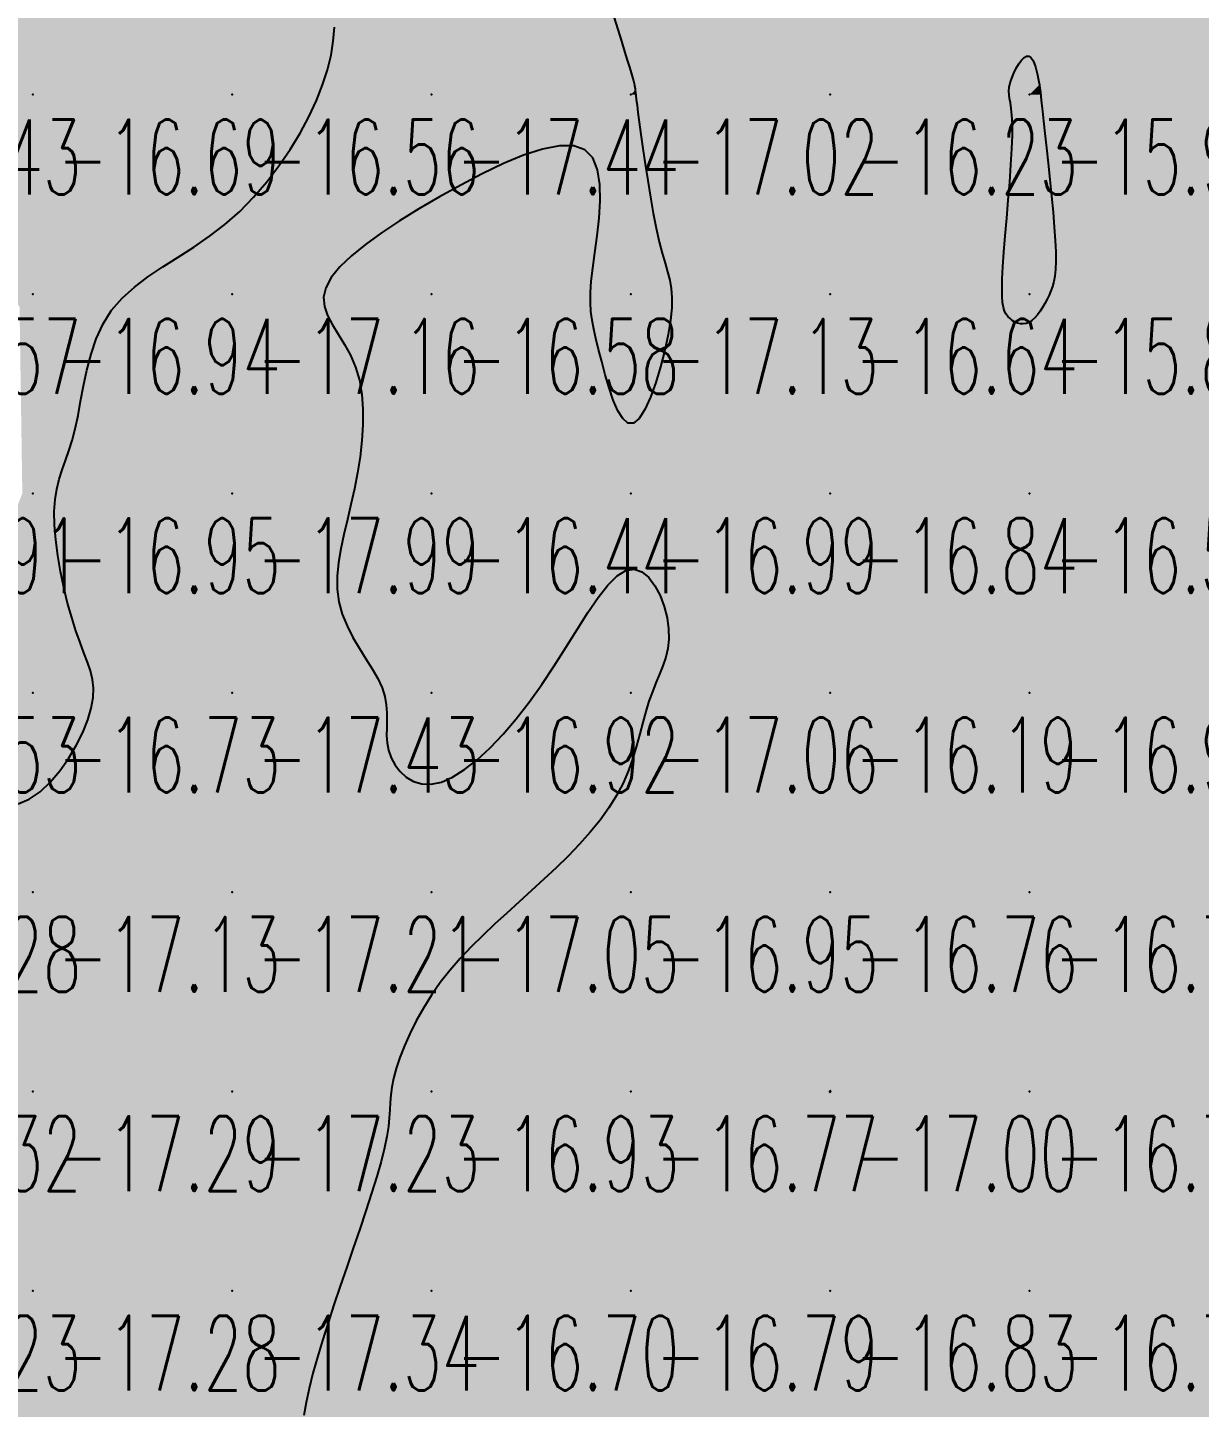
# Model space of a CAD drawing. Header units: millimetres. Extents: x 88261 to 90953, y 390274 to 392322.
# Drawn here: x 89400 to 89458.8, y 391521.4 to 391590.6 of the extents above; entities that cross this region are included whole.
import ezdxf
from ezdxf.enums import TextEntityAlignment as Align

# ---------------------------------------------------------------- set-up
doc = ezdxf.new("R2010")
doc.units = ezdxf.units.MM
doc.header["$LTSCALE"] = 25
for name, color, linetype in [('CN_03_00', 7, 'Continuous'), ('COTEAlt', 7, 'Continuous'), ('TN_COLORIAGE', 7, 'Continuous')]:
    doc.layers.add(name, color=color, linetype=linetype)
doc.styles.add('Simplex 1.0', font='Simplex.shx', dxfattribs={"width": 0.99, "height": 2.5})
doc.styles.get("Standard").update_dxf_attribs({"font": 'times.ttf'})

# ---------------------------------------------------------------- blocks, each defined once
blk = doc.blocks.new('COTE')
at = {"color": 0}
blk.add_point((0, 0), dxfattribs=at)
at = {"layer": 'COTEAlt'}
blk.add_attdef('ALT', text='', height=3.75, dxfattribs=at).set_placement((1.25, -1.25), align=Align.TOP_LEFT)

msp = doc.modelspace()

# ---------------------------------------------------------------- linework, layer by layer
at = {"layer": 'CN_03_00', "elevation": -17, "flags": 128}
for points in [[(89429.387, 391591.136), (89429.588, 391590.501), (89429.772, 391589.915), (89429.935, 391589.398), (89430.07, 391588.965), (89430.178, 391588.611), (89430.264, 391588.327), (89430.329, 391588.102), (89430.377, 391587.928), (89430.412, 391587.794), (89430.435, 391587.691), (89430.451, 391587.608), (89430.462, 391587.535), (89430.472, 391587.456), (89430.484, 391587.352), (89430.5, 391587.206), (89430.523, 391587.001), (89430.557, 391586.719), (89430.605, 391586.342), (89430.669, 391585.853), (89430.752, 391585.242), (89430.852, 391584.531), (89430.967, 391583.75), (89431.095, 391582.93), (89431.232, 391582.101), (89431.376, 391581.292), (89431.524, 391580.535), (89431.675, 391579.859), (89431.825, 391579.285), (89431.967, 391578.794), (89432.093, 391578.355), (89432.198, 391577.94), (89432.272, 391577.52), (89432.308, 391577.065), (89432.3, 391576.546), (89432.239, 391575.934), (89432.121, 391575.212), (89431.953, 391574.416), (89431.742, 391573.594), (89431.499, 391572.792), (89431.232, 391572.06), (89430.951, 391571.444), (89430.663, 391570.994), (89430.379, 391570.756), (89430.105, 391570.763), (89429.845, 391570.988), (89429.599, 391571.386), (89429.369, 391571.915), (89429.156, 391572.53), (89428.961, 391573.189), (89428.786, 391573.848), (89428.63, 391574.463), (89428.496, 391575.003), (89428.386, 391575.482), (89428.302, 391575.926), (89428.245, 391576.361), (89428.217, 391576.814), (89428.222, 391577.31), (89428.26, 391577.875), (89428.333, 391578.536), (89428.44, 391579.306), (89428.557, 391580.156), (89428.657, 391581.04), (89428.712, 391581.916), (89428.697, 391582.74), (89428.582, 391583.47), (89428.341, 391584.063), (89427.947, 391584.474), (89427.381, 391584.673), (89426.661, 391584.675), (89425.816, 391584.508), (89424.871, 391584.2), (89423.855, 391583.779), (89422.795, 391583.272), (89421.718, 391582.706), (89420.651, 391582.111), (89419.62, 391581.508), (89418.645, 391580.907), (89417.743, 391580.312), (89416.931, 391579.725), (89416.227, 391579.153), (89415.649, 391578.598), (89415.214, 391578.064), (89414.94, 391577.556), (89414.837, 391577.075), (89414.88, 391576.613), (89415.038, 391576.157), (89415.28, 391575.696), (89415.572, 391575.219), (89415.885, 391574.713), (89416.185, 391574.169), (89416.442, 391573.573), (89416.629, 391572.919), (89416.747, 391572.212), (89416.803, 391571.464), (89416.803, 391570.684), (89416.755, 391569.884), (89416.664, 391569.073), (89416.538, 391568.262), (89416.384, 391567.462), (89416.208, 391566.68), (89416.026, 391565.92), (89415.851, 391565.18), (89415.697, 391564.461), (89415.581, 391563.763), (89415.516, 391563.086), (89415.517, 391562.43), (89415.598, 391561.794), (89415.769, 391561.18), (89416.013, 391560.586), (89416.308, 391560.015), (89416.632, 391559.465), (89416.961, 391558.937), (89417.275, 391558.432), (89417.551, 391557.949), (89417.766, 391557.49), (89417.905, 391557.053), (89417.979, 391556.637), (89418.008, 391556.236), (89418.008, 391555.849), (89417.999, 391555.47), (89417.998, 391555.096), (89418.025, 391554.724), (89418.096, 391554.35), (89418.227, 391553.974), (89418.42, 391553.611), (89418.672, 391553.28), (89418.981, 391552.999), (89419.345, 391552.788), (89419.762, 391552.664), (89420.23, 391552.647), (89420.746, 391552.755), (89421.308, 391553.001), (89421.907, 391553.379), (89422.535, 391553.874), (89423.183, 391554.474), (89423.842, 391555.165), (89424.502, 391555.935), (89425.154, 391556.771), (89425.79, 391557.658), (89426.403, 391558.582), (89426.99, 391559.512), (89427.552, 391560.415), (89428.089, 391561.258), (89428.602, 391562.009), (89429.091, 391562.634), (89429.556, 391563.1), (89429.996, 391563.373), (89430.412, 391563.434), (89430.798, 391563.303), (89431.148, 391563.017), (89431.456, 391562.608), (89431.716, 391562.112), (89431.921, 391561.563), (89432.066, 391560.995), (89432.144, 391560.443), (89432.152, 391559.932), (89432.099, 391559.461), (89431.997, 391559.016), (89431.857, 391558.588), (89431.69, 391558.165), (89431.509, 391557.735), (89431.326, 391557.288), (89431.15, 391556.811), (89430.992, 391556.298), (89430.842, 391555.75), (89430.692, 391555.174), (89430.529, 391554.576), (89430.342, 391553.962), (89430.122, 391553.337), (89429.856, 391552.708), (89429.534, 391552.08), (89429.148, 391551.459), (89428.703, 391550.845), (89428.208, 391550.238), (89427.671, 391549.639), (89427.099, 391549.047), (89426.503, 391548.462), (89425.888, 391547.884), (89425.265, 391547.314), (89424.641, 391546.749), (89424.021, 391546.188), (89423.41, 391545.627), (89422.815, 391545.062), (89422.239, 391544.49), (89421.689, 391543.907), (89421.169, 391543.31), (89420.684, 391542.695), (89420.24, 391542.062), (89419.838, 391541.417), (89419.478, 391540.771), (89419.161, 391540.135), (89418.889, 391539.519), (89418.663, 391538.933), (89418.482, 391538.388), (89418.348, 391537.894), (89418.26, 391537.456), (89418.207, 391537.059), (89418.176, 391536.683), (89418.153, 391536.307), (89418.126, 391535.912), (89418.082, 391535.476), (89418.008, 391534.979), (89417.89, 391534.401), (89417.72, 391533.728), (89417.502, 391532.969), (89417.244, 391532.139), (89416.956, 391531.254), (89416.646, 391530.328), (89416.322, 391529.378), (89415.993, 391528.419), (89415.668, 391527.465), (89415.354, 391526.53), (89415.056, 391525.622), (89414.778, 391524.744), (89414.525, 391523.901), (89414.3, 391523.098), (89414.108, 391522.341), (89413.953, 391521.632), (89413.839, 391520.979)], [(89399.513, 391551.659), (89400.069, 391551.902), (89400.609, 391552.274), (89401.123, 391552.754), (89401.603, 391553.317), (89402.04, 391553.937), (89402.424, 391554.588), (89402.748, 391555.244), (89403.003, 391555.88), (89403.179, 391556.469), (89403.272, 391556.994), (89403.289, 391557.467), (89403.24, 391557.907), (89403.138, 391558.337), (89402.992, 391558.774), (89402.814, 391559.24), (89402.615, 391559.755), (89402.406, 391560.339), (89402.197, 391561.005), (89401.995, 391561.738), (89401.807, 391562.516), (89401.641, 391563.318), (89401.503, 391564.122), (89401.399, 391564.905), (89401.338, 391565.647), (89401.324, 391566.324), (89401.363, 391566.923), (89401.448, 391567.457), (89401.569, 391567.947), (89401.716, 391568.414), (89401.879, 391568.88), (89402.05, 391569.365), (89402.219, 391569.891), (89402.375, 391570.478), (89402.514, 391571.141), (89402.646, 391571.867), (89402.789, 391572.635), (89402.957, 391573.426), (89403.166, 391574.22), (89403.433, 391574.998), (89403.772, 391575.738), (89404.2, 391576.421), (89404.727, 391577.034), (89405.341, 391577.589), (89406.025, 391578.104), (89406.761, 391578.598), (89407.532, 391579.088), (89408.321, 391579.594), (89409.111, 391580.135), (89409.883, 391580.727), (89410.624, 391581.386), (89411.325, 391582.103), (89411.984, 391582.866), (89412.595, 391583.663), (89413.154, 391584.482), (89413.658, 391585.31), (89414.1, 391586.135), (89414.478, 391586.944), (89414.787, 391587.728), (89415.029, 391588.486), (89415.206, 391589.22), (89415.32, 391589.93), (89415.373, 391590.619)]]:
    msp.add_lwpolyline(points, dxfattribs=at)
at = {"layer": 'CN_03_00', "flags": 128}
for points, elevation in [([(89451.133, 391576.979), (89451.023, 391576.769), (89450.905, 391576.565), (89450.78, 391576.372), (89450.648, 391576.196), (89450.511, 391576.041), (89450.37, 391575.914), (89450.226, 391575.818), (89450.079, 391575.76), (89449.932, 391575.735), (89449.788, 391575.741), (89449.647, 391575.774), (89449.513, 391575.831), (89449.386, 391575.909), (89449.27, 391576.004), (89449.166, 391576.112), (89449.076, 391576.233), (89449.001, 391576.38), (89448.942, 391576.566), (89448.9, 391576.806), (89448.875, 391577.116), (89448.869, 391577.51), (89448.881, 391578.002), (89448.914, 391578.608), (89448.966, 391579.334), (89449.032, 391580.155), (89449.107, 391581.038), (89449.184, 391581.948), (89449.256, 391582.854), (89449.319, 391583.72), (89449.365, 391584.515), (89449.389, 391585.204), (89449.387, 391585.763), (89449.364, 391586.205), (89449.328, 391586.551), (89449.287, 391586.823), (89449.249, 391587.044), (89449.222, 391587.233), (89449.213, 391587.414), (89449.232, 391587.608), (89449.283, 391587.831), (89449.363, 391588.074), (89449.465, 391588.323), (89449.584, 391588.564), (89449.713, 391588.784), (89449.847, 391588.968), (89449.98, 391589.102), (89450.105, 391589.171), (89450.218, 391589.167), (89450.319, 391589.098), (89450.407, 391588.977), (89450.483, 391588.817), (89450.549, 391588.632), (89450.605, 391588.433), (89450.652, 391588.235), (89450.69, 391588.051), (89450.72, 391587.889), (89450.745, 391587.734), (89450.768, 391587.568), (89450.792, 391587.373), (89450.819, 391587.128), (89450.852, 391586.816), (89450.895, 391586.418), (89450.95, 391585.914), (89451.019, 391585.294), (89451.099, 391584.579), (89451.184, 391583.798), (89451.27, 391582.979), (89451.354, 391582.153), (89451.429, 391581.349), (89451.491, 391580.595), (89451.536, 391579.92), (89451.56, 391579.347), (89451.563, 391578.869), (89451.547, 391578.471), (89451.514, 391578.139), (89451.465, 391577.859), (89451.4, 391577.617), (89451.323, 391577.398), (89451.233, 391577.189), (89451.133, 391576.979)], -16), ([(89440.273, 391537.241), (89440.274, 391537.245), (89440.274, 391537.248), (89440.274, 391537.252), (89440.274, 391537.255), (89440.273, 391537.258), (89440.272, 391537.26), (89440.271, 391537.262), (89440.269, 391537.264), (89440.267, 391537.265), (89440.264, 391537.266), (89440.261, 391537.266), (89440.258, 391537.267), (89440.255, 391537.266), (89440.252, 391537.265), (89440.248, 391537.264), (89440.245, 391537.262), (89440.241, 391537.26), (89440.237, 391537.257), (89440.234, 391537.254), (89440.231, 391537.25), (89440.228, 391537.247), (89440.225, 391537.243), (89440.223, 391537.239), (89440.221, 391537.235), (89440.22, 391537.231), (89440.219, 391537.227), (89440.218, 391537.223), (89440.218, 391537.219), (89440.219, 391537.216), (89440.22, 391537.213), (89440.221, 391537.21), (89440.224, 391537.208), (89440.226, 391537.205), (89440.229, 391537.204), (89440.233, 391537.203), (89440.236, 391537.202), (89440.24, 391537.203), (89440.244, 391537.204), (89440.248, 391537.205), (89440.251, 391537.208), (89440.255, 391537.211), (89440.258, 391537.215), (89440.262, 391537.219), (89440.264, 391537.223), (89440.267, 391537.228), (89440.269, 391537.232), (89440.271, 391537.237), (89440.273, 391537.241)], -17)]:
    msp.add_lwpolyline(points, close=True, dxfattribs=dict(at, elevation=elevation))
at = {"layer": 'TN_COLORIAGE', "color": 183}
for points in [[(89396.01, 391587.239, -16.351), (89394.21, 391591.201, -16.351), (89400.249, 391587.239, -16.351), (89400.249, 391597.239, -16.351)], [(89400.249, 391597.239, -16.868), (89400.249, 391587.239, -16.868), (89410.249, 391597.239, -16.868)], [(89400.249, 391587.239, -16.868), (89410.249, 391587.239, -16.868), (89410.249, 391597.239, -16.868)], [(89412.952, 391597.239, -16.564), (89415.745, 391592.736, -16.564), (89410.249, 391597.239, -16.564), (89410.249, 391587.239, -16.564)], [(89430.249, 391588.447, -16.88), (89428.115, 391595.106, -16.88), (89430.249, 391597.239, -16.88)], [(89430.249, 391588.447, -16.361), (89430.5, 391587.49, -16.361), (89430.249, 391597.239, -16.361), (89440.249, 391597.239, -16.361)], [(89430.5, 391587.49, -16.233), (89430.459, 391587.239, -16.233), (89440.249, 391597.239, -16.233), (89440.249, 391587.239, -16.233)], [(89440.249, 391597.239, -16.098), (89440.249, 391587.239, -16.098), (89450.249, 391597.239, -16.098)], [(89440.249, 391587.239, -16), (89448.862, 391587.239, -16), (89450.249, 391597.239, -16), (89450.249, 391590.006, -16)], [(89460.249, 391597.239, -16), (89450.775, 391587.766, -16), (89450.249, 391597.239, -16), (89450.249, 391590.006, -16)], [(89460.249, 391597.239, -16), (89450.775, 391587.766, -16), (89460.249, 391587.239, -16), (89450.789, 391587.239, -16)], [(89415.745, 391592.736, -16.564), (89415.218, 391587.239, -16.564), (89410.249, 391587.239, -16.564)], [(89396.01, 391587.239, -16.687), (89396.699, 391583.69, -16.687), (89400.249, 391587.239, -16.687)], [(89399.225, 391577.239, -16.687), (89396.699, 391583.69, -16.687), (89400.249, 391577.239, -16.687), (89400.249, 391587.239, -16.687)], [(89400.249, 391587.239, -16.564), (89400.249, 391577.239, -16.564), (89410.249, 391587.239, -16.564)], [(89403.086, 391577.239, -16.564), (89410.249, 391579.971, -16.564), (89400.249, 391577.239, -16.564), (89410.249, 391587.239, -16.564)], [(89410.249, 391579.971, -16.564), (89415.218, 391587.239, -16.564), (89410.249, 391587.239, -16.564)], [(89430.459, 391587.239, -16.233), (89431.679, 391578.669, -16.233), (89440.249, 391587.239, -16.233)], [(89432.877, 391577.239, -16.233), (89431.679, 391578.669, -16.233), (89440.249, 391577.239, -16.233), (89440.249, 391587.239, -16.233)], [(89440.249, 391577.239, -16), (89449.695, 391586.686, -16), (89440.249, 391587.239, -16), (89448.862, 391587.239, -16)], [(89451.77, 391578.761, -16.658), (89450.789, 391587.239, -16.658), (89460.249, 391587.239, -16.658)], [(89460.249, 391577.239, -16), (89451.345, 391577.239, -16), (89460.249, 391587.239, -16), (89451.77, 391578.761, -16)], [(89429.875, 391586.866, -16.576), (89420.249, 391582.14, -16.576), (89420.249, 391577.239, -16.576)], [(89429.875, 391586.866, -16.576), (89427.931, 391577.239, -16.576), (89420.249, 391577.239, -16.576)], [(89448.693, 391577.239, -16.641), (89449.695, 391586.686, -16.641), (89440.249, 391577.239, -16.641)], [(89413.036, 391577.239, -16.576), (89420.249, 391582.14, -16.576), (89420.249, 391577.239, -16.576)], [(89399.225, 391577.239, -16.935), (89399.581, 391576.572, -16.935), (89400.249, 391577.239, -16.935)], [(89399.721, 391567.239, -16.935), (89399.581, 391576.572, -16.935), (89400.249, 391567.239, -16.935), (89400.249, 391577.239, -16.935)], [(89402.607, 391569.598, -16.935), (89403.086, 391577.239, -16.935), (89400.249, 391567.239, -16.935), (89400.249, 391577.239, -16.935)], [(89413.036, 391577.239, -16.576), (89417.249, 391574.24, -16.576), (89420.249, 391577.239, -16.576)], [(89417.249, 391574.24, -16.436), (89416.618, 391567.239, -16.436), (89420.249, 391577.239, -16.436), (89420.249, 391567.239, -16.436)], [(89427.931, 391577.239, -16.436), (89428.4, 391575.391, -16.436), (89420.249, 391577.239, -16.436), (89420.249, 391567.239, -16.436)], [(89430.249, 391567.239, -16.641), (89440.249, 391567.239, -16.641), (89440.249, 391577.239, -16.641)], [(89430.249, 391567.976, -16.641), (89432.877, 391577.239, -16.641), (89430.249, 391567.239, -16.641), (89440.249, 391577.239, -16.641)], [(89440.249, 391567.239, -16), (89449.013, 391576.004, -16), (89440.249, 391577.239, -16), (89448.693, 391577.239, -16)], [(89460.249, 391577.239, -16), (89451.345, 391577.239, -16), (89450.249, 391567.239, -16), (89450.249, 391575.417, -16)], [(89450.249, 391567.239, -16.96), (89460.249, 391567.239, -16.96), (89460.249, 391577.239, -16.96)], [(89440.249, 391567.239, -16), (89449.013, 391576.004, -16), (89450.249, 391567.239, -16), (89450.249, 391575.417, -16)], [(89430.249, 391567.976, -16.436), (89428.4, 391575.391, -16.436), (89430.249, 391567.239, -16.436), (89420.249, 391567.239, -16.436)], [(89402.607, 391569.598, -16.949), (89400.735, 391567.239, -16.949), (89400.249, 391567.239, -16.949)], [(89399.378, 391566.368, -16.729), (89396.865, 391557.239, -16.729), (89400.249, 391567.239, -16.729), (89400.249, 391557.239, -16.729)], [(89399.378, 391566.368, -16.949), (89399.721, 391567.239, -16.949), (89400.249, 391567.239, -16.949)], [(89400.735, 391567.239, -16.729), (89402.398, 391559.389, -16.729), (89400.249, 391567.239, -16.729), (89400.249, 391557.239, -16.729)], [(89414.581, 391561.572, -16.436), (89416.618, 391567.239, -16.436), (89420.249, 391567.239, -16.436)], [(89418.649, 391557.239, -16.436), (89414.581, 391561.572, -16.436), (89420.249, 391557.239, -16.436), (89420.249, 391567.239, -16.436)], [(89420.249, 391567.239, -16.99), (89420.249, 391557.239, -16.99), (89430.249, 391567.239, -16.99)], [(89430.249, 391565.773, -16.918), (89426.061, 391557.239, -16.918), (89430.249, 391567.239, -16.918), (89420.249, 391557.239, -16.918)], [(89430.249, 391565.773, -16.838), (89432.921, 391559.911, -16.838), (89430.249, 391567.239, -16.838), (89440.249, 391567.239, -16.838)], [(89432.921, 391559.911, -16.194), (89430.933, 391557.239, -16.194), (89440.249, 391567.239, -16.194), (89440.249, 391557.239, -16.194)], [(89440.249, 391567.239, -16.53), (89440.249, 391557.239, -16.53), (89450.249, 391567.239, -16.53)], [(89440.249, 391557.239, -16.53), (89450.249, 391557.239, -16.53), (89450.249, 391567.239, -16.53)], [(89450.249, 391557.239, -16.975), (89460.249, 391557.239, -16.975), (89460.249, 391567.239, -16.975)], [(89450.249, 391567.239, -16.975), (89450.249, 391557.239, -16.975), (89460.249, 391567.239, -16.975)], [(89404.107, 391557.239, -16.729), (89402.398, 391559.389, -16.729), (89400.249, 391557.239, -16.729)], [(89395.31, 391552.301, -16.729), (89396.865, 391557.239, -16.729), (89400.249, 391557.239, -16.729)], [(89400.249, 391550.469, -16.729), (89395.31, 391552.301, -16.729), (89400.249, 391557.239, -16.729)], [(89400.249, 391550.469, -16.729), (89404.107, 391557.239, -16.729), (89400.249, 391557.239, -16.729)], [(89417.419, 391554.41, -16.918), (89418.649, 391557.239, -16.918), (89420.249, 391557.239, -16.918)], [(89420.249, 391551.219, -16.918), (89417.419, 391554.41, -16.918), (89420.249, 391557.239, -16.918)], [(89420.249, 391551.219, -16.918), (89426.061, 391557.239, -16.918), (89420.249, 391557.239, -16.918)], [(89430.249, 391547.239, -16.194), (89440.249, 391547.239, -16.194), (89440.249, 391557.239, -16.194)], [(89430.249, 391552, -16.194), (89430.933, 391557.239, -16.194), (89430.249, 391547.239, -16.194), (89440.249, 391557.239, -16.194)], [(89440.249, 391547.239, -16.953), (89450.249, 391547.239, -16.953), (89450.249, 391557.239, -16.953)], [(89440.249, 391557.239, -16.953), (89440.249, 391547.239, -16.953), (89450.249, 391557.239, -16.953)], [(89450.249, 391547.239, -16.724), (89460.249, 391547.239, -16.724), (89460.249, 391557.239, -16.724)], [(89450.249, 391557.239, -16.724), (89450.249, 391547.239, -16.724), (89460.249, 391557.239, -16.724)], [(89425.273, 391547.239, -16.946), (89430.249, 391552, -16.946), (89430.249, 391547.239, -16.946)], [(89425.273, 391547.239, -16.928), (89420.249, 391542.924, -16.928), (89430.249, 391547.239, -16.928), (89420.249, 391537.239, -16.928)], [(89420.249, 391537.239, -16.946), (89430.249, 391537.239, -16.946), (89430.249, 391547.239, -16.946)], [(89430.249, 391547.239, -16.764), (89430.249, 391537.239, -16.764), (89440.249, 391547.239, -16.764)], [(89440.218, 391537.239, -16.764), (89440.249, 391537.269, -16.764), (89430.249, 391537.239, -16.764), (89440.249, 391547.239, -16.764)], [(89440.249, 391537.269, -16.733), (89440.275, 391537.266, -16.733), (89440.249, 391547.239, -16.733), (89450.249, 391547.239, -16.733)], [(89440.276, 391537.239, -16.733), (89440.275, 391537.266, -16.733), (89450.249, 391537.239, -16.733), (89450.249, 391547.239, -16.733)], [(89450.249, 391547.239, -16.547), (89450.249, 391537.239, -16.547), (89460.249, 391547.239, -16.547)], [(89450.249, 391537.239, -16.547), (89460.249, 391537.239, -16.547), (89460.249, 391547.239, -16.547)], [(89420.249, 391542.924, -16.928), (89417.837, 391537.239, -16.928), (89420.249, 391537.239, -16.928)], [(89418.492, 391535.482, -16.701), (89415.539, 391527.239, -16.701), (89420.249, 391537.239, -16.701), (89420.249, 391527.239, -16.701)], [(89417.837, 391537.239, -16.928), (89418.492, 391535.482, -16.928), (89420.249, 391537.239, -16.928)], [(89420.249, 391537.239, -16.768), (89420.249, 391527.239, -16.768), (89430.249, 391537.239, -16.768)], [(89420.249, 391527.239, -16.768), (89430.249, 391527.239, -16.768), (89430.249, 391537.239, -16.768)], [(89440.215, 391537.206, -16.768), (89440.218, 391537.239, -16.768), (89430.249, 391527.239, -16.768), (89430.249, 391537.239, -16.768)], [(89440.249, 391537.197, -16.788), (89440.215, 391537.206, -16.788), (89440.249, 391527.239, -16.788), (89430.249, 391527.239, -16.788)], [(89440.249, 391537.197, -16.737), (89440.276, 391537.239, -16.737), (89440.249, 391527.239, -16.737), (89450.249, 391537.239, -16.737)], [(89440.249, 391527.239, -16.737), (89450.249, 391527.239, -16.737), (89450.249, 391537.239, -16.737)], [(89450.249, 391537.239, -16.424), (89450.249, 391527.239, -16.424), (89460.249, 391537.239, -16.424)], [(89450.249, 391527.239, -16.424), (89460.249, 391527.239, -16.424), (89460.249, 391537.239, -16.424)], [(89414.064, 391517.239, -16.701), (89413.358, 391520.348, -16.701), (89420.249, 391517.239, -16.701), (89420.249, 391527.239, -16.701)], [(89413.358, 391520.348, -16.701), (89415.539, 391527.239, -16.701), (89420.249, 391527.239, -16.701)], [(89430.249, 391520.016, -16.782), (89427.535, 391517.239, -16.782), (89430.249, 391527.239, -16.782), (89420.249, 391517.239, -16.782)], [(89420.249, 391527.239, -16.788), (89420.249, 391517.239, -16.788), (89430.249, 391527.239, -16.788)], [(89433.545, 391520.536, -16.788), (89430.249, 391520.016, -16.788), (89440.249, 391527.239, -16.788), (89430.249, 391527.239, -16.788)], [(89440.249, 391517.759, -16.835), (89433.545, 391520.536, -16.835), (89440.249, 391527.239, -16.835)], [(89440.249, 391517.759, -16.788), (89440.659, 391517.649, -16.788), (89440.249, 391527.239, -16.788), (89450.249, 391527.239, -16.788)], [(89440.659, 391517.649, -16.633), (89440.49, 391517.239, -16.633), (89450.249, 391527.239, -16.633), (89450.249, 391517.239, -16.633)], [(89457.675, 391517.239, -16.533), (89460.249, 391519.38, -16.533), (89450.249, 391517.239, -16.533), (89460.249, 391527.239, -16.533)], [(89450.249, 391527.239, -16.533), (89450.249, 391517.239, -16.533), (89460.249, 391527.239, -16.533)]]:
    msp.add_solid(points, dxfattribs=at)
at = {"layer": 'TN_COLORIAGE', "color": 193}
for points in [[(89420.249, 391587.239, -17), (89415.218, 391587.239, -17), (89420.249, 391597.239, -17), (89415.745, 391592.736, -17)], [(89420.249, 391587.239, -17), (89428.115, 391595.106, -17), (89420.249, 391597.239, -17), (89427.738, 391597.239, -17)], [(89420.249, 391587.239, -17), (89428.115, 391595.106, -17), (89430.249, 391587.239, -17), (89430.249, 391588.447, -17)], [(89430.5, 391587.49, -17.016), (89430.249, 391588.447, -17.016), (89430.249, 391587.239, -17.016)], [(89420.249, 391587.239, -17), (89415.218, 391587.239, -17), (89410.249, 391577.239, -17), (89410.249, 391579.971, -17)], [(89420.249, 391587.239, -17), (89420.249, 391582.14, -17), (89410.249, 391577.239, -17), (89413.036, 391577.239, -17)], [(89420.249, 391587.239, -17), (89420.249, 391582.14, -17), (89430.249, 391587.239, -17), (89429.875, 391586.866, -17)], [(89430.249, 391577.239, -17), (89427.931, 391577.239, -17), (89430.249, 391587.239, -17), (89429.875, 391586.866, -17)], [(89430.459, 391587.239, -17.016), (89430.5, 391587.49, -17.016), (89430.249, 391587.239, -17.016)], [(89430.249, 391577.239, -17), (89431.679, 391578.669, -17), (89430.249, 391587.239, -17), (89430.459, 391587.239, -17)], [(89410.249, 391579.971, -17.164), (89403.086, 391577.239, -17.164), (89410.249, 391577.239, -17.164)], [(89431.679, 391578.669, -17.128), (89432.877, 391577.239, -17.128), (89430.249, 391577.239, -17.128)], [(89410.249, 391567.239, -17), (89400.735, 391567.239, -17), (89410.249, 391577.239, -17), (89402.607, 391569.598, -17)], [(89403.086, 391577.239, -17.164), (89402.607, 391569.598, -17.164), (89410.249, 391577.239, -17.164)], [(89410.249, 391567.239, -17), (89417.249, 391574.24, -17), (89410.249, 391577.239, -17), (89413.036, 391577.239, -17)], [(89428.4, 391575.391, -17.128), (89427.931, 391577.239, -17.128), (89430.249, 391577.239, -17.128)], [(89428.4, 391575.391, -17.128), (89430.249, 391567.976, -17.128), (89430.249, 391577.239, -17.128)], [(89432.877, 391577.239, -17.128), (89430.249, 391567.976, -17.128), (89430.249, 391577.239, -17.128)], [(89416.618, 391567.239, -17.989), (89417.249, 391574.24, -17.989), (89410.249, 391567.239, -17.989)], [(89402.398, 391559.389, -17.989), (89400.735, 391567.239, -17.989), (89410.249, 391567.239, -17.989)], [(89410.249, 391567.239, -17), (89402.398, 391559.389, -17), (89410.249, 391557.239, -17), (89404.107, 391557.239, -17)], [(89410.249, 391567.239, -17), (89416.618, 391567.239, -17), (89410.249, 391557.239, -17), (89414.581, 391561.572, -17)], [(89426.061, 391557.239, -17.059), (89430.249, 391565.773, -17.059), (89430.249, 391557.239, -17.059)], [(89432.921, 391559.911, -17.059), (89430.249, 391565.773, -17.059), (89430.249, 391557.239, -17.059)], [(89414.581, 391561.572, -17.431), (89418.649, 391557.239, -17.431), (89410.249, 391557.239, -17.431)], [(89430.933, 391557.239, -17.059), (89432.921, 391559.911, -17.059), (89430.249, 391557.239, -17.059)], [(89410.249, 391557.239, -17), (89404.107, 391557.239, -17), (89400.249, 391547.239, -17), (89400.249, 391550.469, -17)], [(89400.249, 391547.239, -17.431), (89410.249, 391547.239, -17.431), (89410.249, 391557.239, -17.431)], [(89410.249, 391557.239, -17), (89418.649, 391557.239, -17), (89410.249, 391547.239, -17), (89417.419, 391554.41, -17)], [(89430.249, 391557.239, -17), (89430.249, 391552, -17), (89420.249, 391547.239, -17), (89425.273, 391547.239, -17)], [(89430.249, 391557.239, -17), (89426.061, 391557.239, -17), (89420.249, 391547.239, -17), (89420.249, 391551.219, -17)], [(89430.933, 391557.239, -17.059), (89430.249, 391552, -17.059), (89430.249, 391557.239, -17.059)], [(89410.249, 391547.239, -17), (89417.419, 391554.41, -17), (89420.249, 391547.239, -17), (89420.249, 391551.219, -17)], [(89390.249, 391547.239, -17), (89395.31, 391552.301, -17), (89400.249, 391547.239, -17), (89400.249, 391550.469, -17)], [(89390.249, 391537.239, -17.129), (89400.249, 391537.239, -17.129), (89400.249, 391547.239, -17.129)], [(89390.249, 391547.239, -17.129), (89390.249, 391537.239, -17.129), (89400.249, 391547.239, -17.129)], [(89400.249, 391537.239, -17.208), (89410.249, 391537.239, -17.208), (89410.249, 391547.239, -17.208)], [(89400.249, 391547.239, -17.208), (89400.249, 391537.239, -17.208), (89410.249, 391547.239, -17.208)], [(89410.249, 391537.239, -17), (89417.837, 391537.239, -17), (89420.249, 391547.239, -17), (89420.249, 391542.924, -17)], [(89410.249, 391547.239, -17.054), (89410.249, 391537.239, -17.054), (89420.249, 391547.239, -17.054)], [(89420.249, 391542.924, -17.054), (89425.273, 391547.239, -17.054), (89420.249, 391547.239, -17.054)], [(89390.249, 391537.239, -17.294), (89390.249, 391527.239, -17.294), (89400.249, 391537.239, -17.294)], [(89390.249, 391527.239, -17.294), (89400.249, 391527.239, -17.294), (89400.249, 391537.239, -17.294)], [(89400.249, 391537.239, -17.225), (89400.249, 391527.239, -17.225), (89410.249, 391537.239, -17.225)], [(89400.249, 391527.239, -17.225), (89410.249, 391527.239, -17.225), (89410.249, 391537.239, -17.225)], [(89410.249, 391527.239, -17), (89418.492, 391535.482, -17), (89410.249, 391537.239, -17), (89417.837, 391537.239, -17)], [(89440.215, 391537.206, -17.001), (89440.249, 391537.197, -17.001), (89440.249, 391537.239, -17.001)], [(89440.218, 391537.239, -17.001), (89440.215, 391537.206, -17.001), (89440.249, 391537.239, -17.001)], [(89440.249, 391537.269, -17.001), (89440.218, 391537.239, -17.001), (89440.249, 391537.239, -17.001)], [(89440.275, 391537.266, -17.001), (89440.249, 391537.269, -17.001), (89440.249, 391537.239, -17.001)], [(89440.275, 391537.266, -17.001), (89440.276, 391537.239, -17.001), (89440.249, 391537.239, -17.001)], [(89440.276, 391537.239, -17.001), (89440.249, 391537.197, -17.001), (89440.249, 391537.239, -17.001)], [(89415.539, 391527.239, -17.335), (89418.492, 391535.482, -17.335), (89410.249, 391527.239, -17.335)], [(89390.249, 391527.239, -17.278), (89390.249, 391517.239, -17.278), (89400.249, 391527.239, -17.278)], [(89390.249, 391517.239, -17.278), (89400.249, 391517.239, -17.278), (89400.249, 391527.239, -17.278)], [(89400.249, 391517.239, -17.335), (89410.249, 391517.239, -17.335), (89410.249, 391527.239, -17.335)], [(89400.249, 391527.239, -17.335), (89400.249, 391517.239, -17.335), (89410.249, 391527.239, -17.335)], [(89410.249, 391527.239, -17), (89415.539, 391527.239, -17), (89410.249, 391517.239, -17), (89413.358, 391520.348, -17)]]:
    msp.add_solid(points, dxfattribs=at)
at = {"layer": 'TN_COLORIAGE', "color": 241}
for points in [[(89450.249, 391590.006, -15.962), (89448.862, 391587.239, -15.962), (89450.249, 391587.239, -15.962)], [(89450.249, 391590.006, -15.962), (89450.775, 391587.766, -15.962), (89450.249, 391587.239, -15.962)], [(89449.695, 391586.686, -15.882), (89448.693, 391577.239, -15.882), (89450.249, 391587.239, -15.882), (89450.249, 391577.239, -15.882)], [(89448.862, 391587.239, -15.962), (89449.695, 391586.686, -15.962), (89450.249, 391587.239, -15.962)], [(89450.789, 391587.239, -15.962), (89450.775, 391587.766, -15.962), (89450.249, 391587.239, -15.962)], [(89450.789, 391587.239, -15.882), (89451.77, 391578.761, -15.882), (89450.249, 391587.239, -15.882), (89450.249, 391577.239, -15.882)], [(89451.77, 391578.761, -15.882), (89451.345, 391577.239, -15.882), (89450.249, 391577.239, -15.882)], [(89448.693, 391577.239, -15.882), (89449.013, 391576.004, -15.882), (89450.249, 391577.239, -15.882)], [(89450.249, 391575.417, -15.882), (89449.013, 391576.004, -15.882), (89450.249, 391577.239, -15.882)], [(89450.249, 391575.417, -15.882), (89451.345, 391577.239, -15.882), (89450.249, 391577.239, -15.882)]]:
    msp.add_solid(points, dxfattribs=at)

# ---------------------------------------------------------------- block references
at = {"layer": 'COTEAlt'}
ref = msp.add_blockref('COTE', (89390.249, 391587.239), dxfattribs=at)
ref.add_attrib('ALT', '-17.43', dxfattribs={"height": 3.75, "style": 'Simplex 1.0', "width": 0.6}).set_placement((89391.499, 391585.989), align=Align.TOP_LEFT)
ref = msp.add_blockref('COTE', (89400.249, 391587.239), dxfattribs=at)
ref.add_attrib('ALT', '-16.69', dxfattribs={"height": 3.75, "style": 'Simplex 1.0', "width": 0.6}).set_placement((89401.499, 391585.989), align=Align.TOP_LEFT)
ref = msp.add_blockref('COTE', (89410.249, 391587.239), dxfattribs=at)
ref.add_attrib('ALT', '-16.56', dxfattribs={"height": 3.75, "style": 'Simplex 1.0', "width": 0.6}).set_placement((89411.499, 391585.989), align=Align.TOP_LEFT)
ref = msp.add_blockref('COTE', (89420.249, 391587.239), dxfattribs=at)
ref.add_attrib('ALT', '-17.44', dxfattribs={"height": 3.75, "style": 'Simplex 1.0', "width": 0.6}).set_placement((89421.499, 391585.989), align=Align.TOP_LEFT)
ref = msp.add_blockref('COTE', (89430.249, 391587.239), dxfattribs=at)
ref.add_attrib('ALT', '-17.02', dxfattribs={"height": 3.75, "style": 'Simplex 1.0', "width": 0.6}).set_placement((89431.499, 391585.989), align=Align.TOP_LEFT)
ref = msp.add_blockref('COTE', (89440.249, 391587.239), dxfattribs=at)
ref.add_attrib('ALT', '-16.23', dxfattribs={"height": 3.75, "style": 'Simplex 1.0', "width": 0.6}).set_placement((89441.499, 391585.989), align=Align.TOP_LEFT)
ref = msp.add_blockref('COTE', (89450.249, 391587.239), dxfattribs=at)
ref.add_attrib('ALT', '-15.96', dxfattribs={"height": 3.75, "style": 'Simplex 1.0', "width": 0.6}).set_placement((89451.499, 391585.989), align=Align.TOP_LEFT)
ref = msp.add_blockref('COTE', (89390.249, 391577.239), dxfattribs=at)
ref.add_attrib('ALT', '-17.57', dxfattribs={"height": 3.75, "style": 'Simplex 1.0', "width": 0.6}).set_placement((89391.499, 391575.989), align=Align.TOP_LEFT)
ref = msp.add_blockref('COTE', (89400.249, 391577.239), dxfattribs=at)
ref.add_attrib('ALT', '-16.94', dxfattribs={"height": 3.75, "style": 'Simplex 1.0', "width": 0.6}).set_placement((89401.499, 391575.989), align=Align.TOP_LEFT)
ref = msp.add_blockref('COTE', (89410.249, 391577.239), dxfattribs=at)
ref.add_attrib('ALT', '-17.16', dxfattribs={"height": 3.75, "style": 'Simplex 1.0', "width": 0.6}).set_placement((89411.499, 391575.989), align=Align.TOP_LEFT)
ref = msp.add_blockref('COTE', (89420.249, 391577.239), dxfattribs=at)
ref.add_attrib('ALT', '-16.58', dxfattribs={"height": 3.75, "style": 'Simplex 1.0', "width": 0.6}).set_placement((89421.499, 391575.989), align=Align.TOP_LEFT)
ref = msp.add_blockref('COTE', (89430.249, 391577.239), dxfattribs=at)
ref.add_attrib('ALT', '-17.13', dxfattribs={"height": 3.75, "style": 'Simplex 1.0', "width": 0.6}).set_placement((89431.499, 391575.989), align=Align.TOP_LEFT)
ref = msp.add_blockref('COTE', (89440.249, 391577.239), dxfattribs=at)
ref.add_attrib('ALT', '-16.64', dxfattribs={"height": 3.75, "style": 'Simplex 1.0', "width": 0.6}).set_placement((89441.499, 391575.989), align=Align.TOP_LEFT)
ref = msp.add_blockref('COTE', (89450.249, 391577.239), dxfattribs=at)
ref.add_attrib('ALT', '-15.88', dxfattribs={"height": 3.75, "style": 'Simplex 1.0', "width": 0.6}).set_placement((89451.499, 391575.989), align=Align.TOP_LEFT)
ref = msp.add_blockref('COTE', (89390.249, 391567.239), dxfattribs=at)
ref.add_attrib('ALT', '-17.91', dxfattribs={"height": 3.75, "style": 'Simplex 1.0', "width": 0.6}).set_placement((89391.499, 391565.989), align=Align.TOP_LEFT)
ref = msp.add_blockref('COTE', (89400.249, 391567.239), dxfattribs=at)
ref.add_attrib('ALT', '-16.95', dxfattribs={"height": 3.75, "style": 'Simplex 1.0', "width": 0.6}).set_placement((89401.499, 391565.989), align=Align.TOP_LEFT)
ref = msp.add_blockref('COTE', (89410.249, 391567.239), dxfattribs=at)
ref.add_attrib('ALT', '-17.99', dxfattribs={"height": 3.75, "style": 'Simplex 1.0', "width": 0.6}).set_placement((89411.499, 391565.989), align=Align.TOP_LEFT)
ref = msp.add_blockref('COTE', (89420.249, 391567.239), dxfattribs=at)
ref.add_attrib('ALT', '-16.44', dxfattribs={"height": 3.75, "style": 'Simplex 1.0', "width": 0.6}).set_placement((89421.499, 391565.989), align=Align.TOP_LEFT)
ref = msp.add_blockref('COTE', (89430.249, 391567.239), dxfattribs=at)
ref.add_attrib('ALT', '-16.99', dxfattribs={"height": 3.75, "style": 'Simplex 1.0', "width": 0.6}).set_placement((89431.499, 391565.989), align=Align.TOP_LEFT)
ref = msp.add_blockref('COTE', (89440.249, 391567.239), dxfattribs=at)
ref.add_attrib('ALT', '-16.84', dxfattribs={"height": 3.75, "style": 'Simplex 1.0', "width": 0.6}).set_placement((89441.499, 391565.989), align=Align.TOP_LEFT)
ref = msp.add_blockref('COTE', (89450.249, 391567.239), dxfattribs=at)
ref.add_attrib('ALT', '-16.53', dxfattribs={"height": 3.75, "style": 'Simplex 1.0', "width": 0.6}).set_placement((89451.499, 391565.989), align=Align.TOP_LEFT)
ref = msp.add_blockref('COTE', (89390.249, 391557.239), dxfattribs=at)
ref.add_attrib('ALT', '-17.53', dxfattribs={"height": 3.75, "style": 'Simplex 1.0', "width": 0.6}).set_placement((89391.499, 391555.989), align=Align.TOP_LEFT)
ref = msp.add_blockref('COTE', (89400.249, 391557.239), dxfattribs=at)
ref.add_attrib('ALT', '-16.73', dxfattribs={"height": 3.75, "style": 'Simplex 1.0', "width": 0.6}).set_placement((89401.499, 391555.989), align=Align.TOP_LEFT)
ref = msp.add_blockref('COTE', (89410.249, 391557.239), dxfattribs=at)
ref.add_attrib('ALT', '-17.43', dxfattribs={"height": 3.75, "style": 'Simplex 1.0', "width": 0.6}).set_placement((89411.499, 391555.989), align=Align.TOP_LEFT)
ref = msp.add_blockref('COTE', (89420.249, 391557.239), dxfattribs=at)
ref.add_attrib('ALT', '-16.92', dxfattribs={"height": 3.75, "style": 'Simplex 1.0', "width": 0.6}).set_placement((89421.499, 391555.989), align=Align.TOP_LEFT)
ref = msp.add_blockref('COTE', (89430.249, 391557.239), dxfattribs=at)
ref.add_attrib('ALT', '-17.06', dxfattribs={"height": 3.75, "style": 'Simplex 1.0', "width": 0.6}).set_placement((89431.499, 391555.989), align=Align.TOP_LEFT)
ref = msp.add_blockref('COTE', (89440.249, 391557.239), dxfattribs=at)
ref.add_attrib('ALT', '-16.19', dxfattribs={"height": 3.75, "style": 'Simplex 1.0', "width": 0.6}).set_placement((89441.499, 391555.989), align=Align.TOP_LEFT)
ref = msp.add_blockref('COTE', (89450.249, 391557.239), dxfattribs=at)
ref.add_attrib('ALT', '-16.95', dxfattribs={"height": 3.75, "style": 'Simplex 1.0', "width": 0.6}).set_placement((89451.499, 391555.989), align=Align.TOP_LEFT)
ref = msp.add_blockref('COTE', (89390.249, 391547.239), dxfattribs=at)
ref.add_attrib('ALT', '-17.28', dxfattribs={"height": 3.75, "style": 'Simplex 1.0', "width": 0.6}).set_placement((89391.499, 391545.989), align=Align.TOP_LEFT)
ref = msp.add_blockref('COTE', (89400.249, 391547.239), dxfattribs=at)
ref.add_attrib('ALT', '-17.13', dxfattribs={"height": 3.75, "style": 'Simplex 1.0', "width": 0.6}).set_placement((89401.499, 391545.989), align=Align.TOP_LEFT)
ref = msp.add_blockref('COTE', (89410.249, 391547.239), dxfattribs=at)
ref.add_attrib('ALT', '-17.21', dxfattribs={"height": 3.75, "style": 'Simplex 1.0', "width": 0.6}).set_placement((89411.499, 391545.989), align=Align.TOP_LEFT)
ref = msp.add_blockref('COTE', (89420.249, 391547.239), dxfattribs=at)
ref.add_attrib('ALT', '-17.05', dxfattribs={"height": 3.75, "style": 'Simplex 1.0', "width": 0.6}).set_placement((89421.499, 391545.989), align=Align.TOP_LEFT)
ref = msp.add_blockref('COTE', (89430.249, 391547.239), dxfattribs=at)
ref.add_attrib('ALT', '-16.95', dxfattribs={"height": 3.75, "style": 'Simplex 1.0', "width": 0.6}).set_placement((89431.499, 391545.989), align=Align.TOP_LEFT)
ref = msp.add_blockref('COTE', (89440.249, 391547.239), dxfattribs=at)
ref.add_attrib('ALT', '-16.76', dxfattribs={"height": 3.75, "style": 'Simplex 1.0', "width": 0.6}).set_placement((89441.499, 391545.989), align=Align.TOP_LEFT)
ref = msp.add_blockref('COTE', (89450.249, 391547.239), dxfattribs=at)
ref.add_attrib('ALT', '-16.73', dxfattribs={"height": 3.75, "style": 'Simplex 1.0', "width": 0.6}).set_placement((89451.499, 391545.989), align=Align.TOP_LEFT)
ref = msp.add_blockref('COTE', (89390.249, 391537.239), dxfattribs=at)
ref.add_attrib('ALT', '-17.32', dxfattribs={"height": 3.75, "style": 'Simplex 1.0', "width": 0.6}).set_placement((89391.499, 391535.989), align=Align.TOP_LEFT)
ref = msp.add_blockref('COTE', (89400.249, 391537.239), dxfattribs=at)
ref.add_attrib('ALT', '-17.29', dxfattribs={"height": 3.75, "style": 'Simplex 1.0', "width": 0.6}).set_placement((89401.499, 391535.989), align=Align.TOP_LEFT)
ref = msp.add_blockref('COTE', (89410.249, 391537.239), dxfattribs=at)
ref.add_attrib('ALT', '-17.23', dxfattribs={"height": 3.75, "style": 'Simplex 1.0', "width": 0.6}).set_placement((89411.499, 391535.989), align=Align.TOP_LEFT)
ref = msp.add_blockref('COTE', (89420.249, 391537.239), dxfattribs=at)
ref.add_attrib('ALT', '-16.93', dxfattribs={"height": 3.75, "style": 'Simplex 1.0', "width": 0.6}).set_placement((89421.499, 391535.989), align=Align.TOP_LEFT)
ref = msp.add_blockref('COTE', (89430.249, 391537.239), dxfattribs=at)
ref.add_attrib('ALT', '-16.77', dxfattribs={"height": 3.75, "style": 'Simplex 1.0', "width": 0.6}).set_placement((89431.499, 391535.989), align=Align.TOP_LEFT)
ref = msp.add_blockref('COTE', (89440.249, 391537.239), dxfattribs=at)
ref.add_attrib('ALT', '-17.00', dxfattribs={"height": 3.75, "style": 'Simplex 1.0', "width": 0.6}).set_placement((89441.499, 391535.989), align=Align.TOP_LEFT)
ref = msp.add_blockref('COTE', (89450.249, 391537.239), dxfattribs=at)
ref.add_attrib('ALT', '-16.74', dxfattribs={"height": 3.75, "style": 'Simplex 1.0', "width": 0.6}).set_placement((89451.499, 391535.989), align=Align.TOP_LEFT)
ref = msp.add_blockref('COTE', (89390.249, 391527.239), dxfattribs=at)
ref.add_attrib('ALT', '-17.23', dxfattribs={"height": 3.75, "style": 'Simplex 1.0', "width": 0.6}).set_placement((89391.499, 391525.989), align=Align.TOP_LEFT)
ref = msp.add_blockref('COTE', (89400.249, 391527.239), dxfattribs=at)
ref.add_attrib('ALT', '-17.28', dxfattribs={"height": 3.75, "style": 'Simplex 1.0', "width": 0.6}).set_placement((89401.499, 391525.989), align=Align.TOP_LEFT)
ref = msp.add_blockref('COTE', (89410.249, 391527.239), dxfattribs=at)
ref.add_attrib('ALT', '-17.34', dxfattribs={"height": 3.75, "style": 'Simplex 1.0', "width": 0.6}).set_placement((89411.499, 391525.989), align=Align.TOP_LEFT)
ref = msp.add_blockref('COTE', (89420.249, 391527.239), dxfattribs=at)
ref.add_attrib('ALT', '-16.70', dxfattribs={"height": 3.75, "style": 'Simplex 1.0', "width": 0.6}).set_placement((89421.499, 391525.989), align=Align.TOP_LEFT)
ref = msp.add_blockref('COTE', (89430.249, 391527.239), dxfattribs=at)
ref.add_attrib('ALT', '-16.79', dxfattribs={"height": 3.75, "style": 'Simplex 1.0', "width": 0.6}).set_placement((89431.499, 391525.989), align=Align.TOP_LEFT)
ref = msp.add_blockref('COTE', (89440.249, 391527.239), dxfattribs=at)
ref.add_attrib('ALT', '-16.83', dxfattribs={"height": 3.75, "style": 'Simplex 1.0', "width": 0.6}).set_placement((89441.499, 391525.989), align=Align.TOP_LEFT)
ref = msp.add_blockref('COTE', (89450.249, 391527.239), dxfattribs=at)
ref.add_attrib('ALT', '-16.79', dxfattribs={"height": 3.75, "style": 'Simplex 1.0', "width": 0.6}).set_placement((89451.499, 391525.989), align=Align.TOP_LEFT)

doc.saveas('drawing.dxf')
